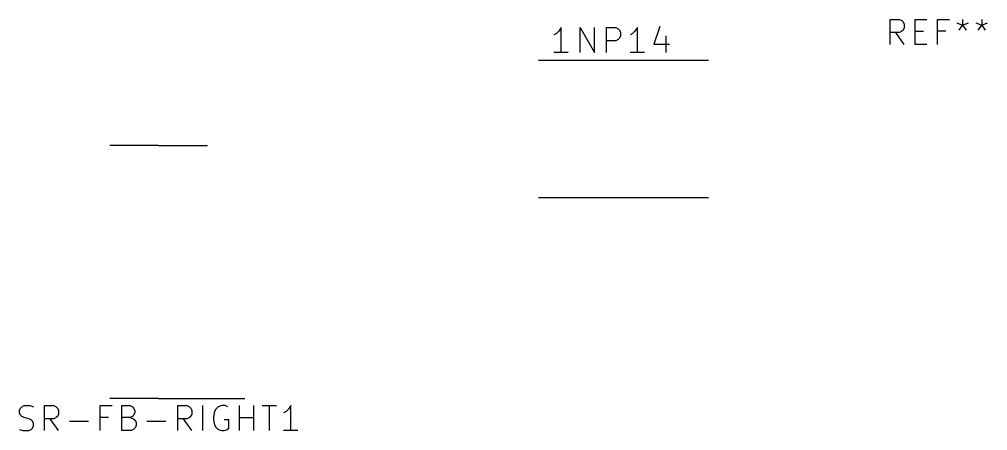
# Model space of a CAD drawing. Extents: x 119 to 479, y -311 to -46.
# Drawn here: x 363.33 to 402.06, y -199.15 to -182.69 of the extents above; entities that cross this region are included whole.
import ezdxf

# ---------------------------------------------------------------- set-up
doc = ezdxf.new("R2010")
doc.units = 0
doc.layers.add('BLACK', color=7, linetype='CONTINUOUS')

msp = doc.modelspace()

# ---------------------------------------------------------------- linework, layer by layer
at = {"layer": 'BLACK', "linetype": 'CONTINUOUS'}
for p, q in [((398.155, -183.692), (398.155, -182.692)), ((398.155, -182.692), (398.536, -182.692)), ((398.536, -182.692), (398.631, -182.74)), ((398.631, -182.74), (398.679, -182.788)), ((398.679, -182.788), (398.727, -182.883)), ((399.155, -183.692), (399.155, -182.692)), ((399.155, -182.692), (399.631, -182.692)), ((400.06, -183.692), (400.06, -182.692)), ((400.06, -182.692), (400.536, -182.692)), ((401.06, -182.692), (401.06, -182.93)), ((401.822, -182.692), (401.822, -182.93)), ((384.905, -183.165), (384.81, -183.26)), ((385, -183.022), (384.905, -183.165)), ((385, -184.022), (385, -183.022)), ((385.762, -184.022), (385.762, -183.022)), ((385.762, -183.022), (386.333, -184.022)), ((386.333, -184.022), (386.333, -183.022)), ((386.81, -184.022), (386.81, -183.022)), ((386.81, -183.022), (387.19, -183.022)), ((387.19, -183.022), (387.286, -183.07)), ((387.286, -183.07), (387.333, -183.118)), ((387.333, -183.118), (387.381, -183.213)), ((387.952, -183.165), (387.857, -183.26)), ((388.048, -183.022), (387.952, -183.165)), ((388.048, -184.022), (388.048, -183.022)), ((388.952, -182.975), (388.714, -183.689)), ((398.631, -183.169), (398.536, -183.216)), ((398.679, -183.121), (398.631, -183.169)), ((398.727, -183.026), (398.679, -183.121)), ((398.727, -182.883), (398.727, -183.026)), ((399.155, -183.169), (399.489, -183.169)), ((400.393, -183.169), (400.06, -183.169)), ((400.822, -182.835), (401.06, -182.93)), ((400.917, -183.121), (401.06, -182.93)), ((401.06, -182.93), (401.298, -182.835)), ((401.06, -182.93), (401.203, -183.121)), ((401.584, -182.835), (401.822, -182.93)), ((401.679, -183.121), (401.822, -182.93)), ((401.822, -182.93), (402.06, -182.835)), ((401.822, -182.93), (401.965, -183.121)), ((384.81, -183.26), (384.714, -183.308)), ((387.19, -183.546), (386.81, -183.546)), ((387.286, -183.499), (387.19, -183.546)), ((387.333, -183.451), (387.286, -183.499)), ((387.381, -183.356), (387.333, -183.451)), ((387.381, -183.213), (387.381, -183.356)), ((387.857, -183.26), (387.762, -183.308)), ((389.19, -183.356), (389.19, -184.022)), ((398.536, -183.216), (398.155, -183.216)), ((398.727, -183.692), (398.393, -183.216)), ((388.714, -183.689), (389.333, -183.689)), ((399.631, -183.692), (399.155, -183.692)), ((384.1, -184.32), (390.9, -184.32)), ((385.286, -184.022), (384.714, -184.022)), ((388.333, -184.022), (387.762, -184.022)), ((368.9, -187.74), (366.95, -187.74)), ((368.9, -187.74), (370.85, -187.74)), ((384.1, -189.82), (390.9, -189.82)), ((368.9, -197.86), (366.95, -197.86)), ((368.9, -197.86), (372.35, -197.86)), ((363.329, -198.343), (363.376, -198.248)), ((363.376, -198.248), (363.424, -198.2)), ((363.424, -198.2), (363.519, -198.152)), ((363.519, -198.152), (363.757, -198.152)), ((363.757, -198.152), (363.9, -198.2)), ((364.329, -199.152), (364.329, -198.152)), ((364.329, -198.152), (364.71, -198.152)), ((364.71, -198.152), (364.805, -198.2)), ((364.805, -198.2), (364.852, -198.248)), ((364.852, -198.248), (364.9, -198.343)), ((366.567, -199.152), (366.567, -198.152)), ((366.567, -198.152), (367.043, -198.152)), ((367.424, -199.152), (367.424, -198.152)), ((367.424, -198.152), (367.757, -198.152)), ((367.757, -198.152), (367.852, -198.2)), ((367.852, -198.2), (367.9, -198.248)), ((367.9, -198.248), (367.948, -198.343)), ((369.662, -199.152), (369.662, -198.152)), ((369.662, -198.152), (370.043, -198.152)), ((370.043, -198.152), (370.138, -198.2)), ((370.138, -198.2), (370.186, -198.248)), ((370.186, -198.248), (370.233, -198.343)), ((370.662, -199.152), (370.662, -198.152)), ((371.186, -198.295), (371.138, -198.39)), ((371.281, -198.2), (371.186, -198.295)), ((371.424, -198.152), (371.281, -198.2)), ((371.567, -198.152), (371.424, -198.152)), ((371.662, -198.2), (371.567, -198.152)), ((372.138, -199.152), (372.138, -198.152)), ((372.71, -199.152), (372.71, -198.152)), ((373.043, -198.152), (373.614, -198.152)), ((373.329, -199.152), (373.329, -198.152)), ((374.09, -198.295), (373.995, -198.39)), ((374.186, -198.152), (374.09, -198.295)), ((374.186, -199.152), (374.186, -198.152)), ((363.329, -198.438), (363.329, -198.343)), ((363.376, -198.533), (363.329, -198.438)), ((363.424, -198.581), (363.376, -198.533)), ((363.519, -198.629), (363.424, -198.581)), ((363.71, -198.676), (363.519, -198.629)), ((363.805, -198.724), (363.71, -198.676)), ((364.71, -198.676), (364.329, -198.676)), ((364.9, -199.152), (364.567, -198.676)), ((364.805, -198.629), (364.71, -198.676)), ((364.852, -198.581), (364.805, -198.629)), ((364.9, -198.486), (364.852, -198.581)), ((364.9, -198.343), (364.9, -198.486)), ((366.9, -198.629), (366.567, -198.629)), ((367.757, -198.629), (367.424, -198.629)), ((367.852, -198.581), (367.757, -198.629)), ((367.757, -198.629), (367.9, -198.676)), ((367.9, -198.533), (367.852, -198.581)), ((367.948, -198.438), (367.9, -198.533)), ((367.9, -198.676), (367.948, -198.724)), ((367.948, -198.343), (367.948, -198.438)), ((370.043, -198.676), (369.662, -198.676)), ((370.233, -199.152), (369.9, -198.676)), ((370.138, -198.629), (370.043, -198.676)), ((370.186, -198.581), (370.138, -198.629)), ((370.233, -198.486), (370.186, -198.581)), ((370.233, -198.343), (370.233, -198.486)), ((371.138, -198.39), (371.09, -198.581)), ((371.09, -198.581), (371.09, -198.724)), ((372.138, -198.629), (372.71, -198.629)), ((373.995, -198.39), (373.9, -198.438)), ((363.852, -198.771), (363.805, -198.724)), ((363.805, -199.105), (363.852, -199.057)), ((363.9, -198.867), (363.852, -198.771)), ((363.852, -199.057), (363.9, -198.962)), ((363.9, -198.962), (363.9, -198.867)), ((365.329, -198.771), (366.09, -198.771)), ((367.948, -199.057), (367.9, -199.105)), ((367.948, -198.724), (367.995, -198.819)), ((367.995, -198.962), (367.948, -199.057)), ((367.995, -198.819), (367.995, -198.962)), ((368.424, -198.771), (369.186, -198.771)), ((371.09, -198.724), (371.138, -198.914)), ((371.138, -198.914), (371.186, -199.01)), ((371.186, -199.01), (371.281, -199.105)), ((371.71, -198.724), (371.519, -198.724)), ((371.662, -199.105), (371.71, -199.057)), ((371.71, -199.057), (371.71, -198.724)), ((363.329, -199.105), (363.471, -199.152)), ((363.471, -199.152), (363.71, -199.152)), ((363.71, -199.152), (363.805, -199.105)), ((367.805, -199.152), (367.424, -199.152)), ((367.9, -199.105), (367.805, -199.152)), ((371.281, -199.105), (371.424, -199.152)), ((371.424, -199.152), (371.519, -199.152)), ((371.519, -199.152), (371.662, -199.105)), ((374.471, -199.152), (373.9, -199.152))]:
    msp.add_line(p, q, dxfattribs=at)

doc.saveas('drawing.dxf')
